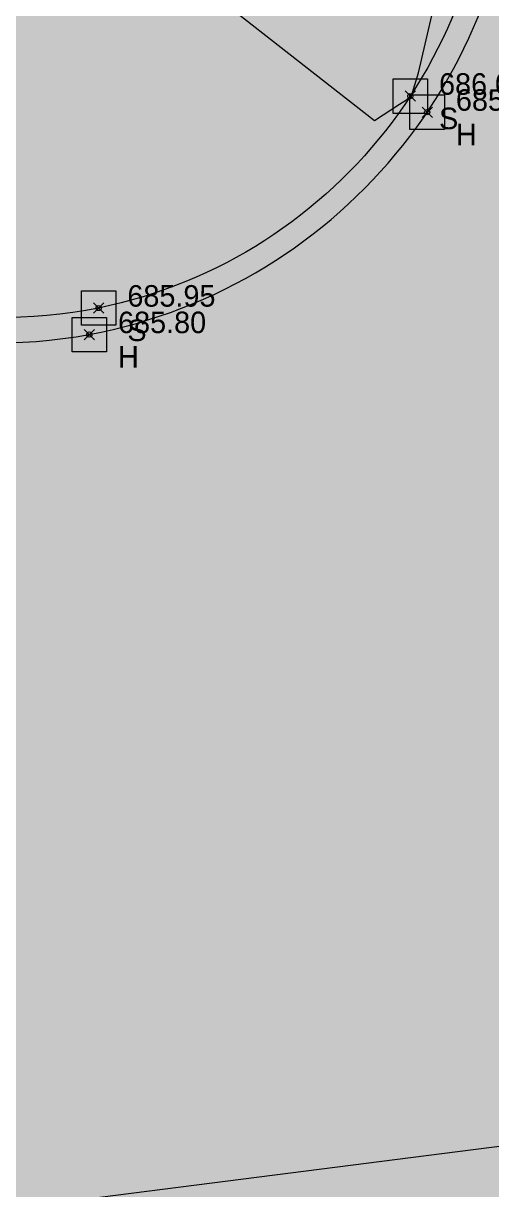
# Model space of a CAD drawing. Extents: x 350769 to 354978, y 6304672 to 6307963.
# Drawn here: x 352719.99 to 352722.71, y 6306043.65 to 6306050.43 of the extents above; entities that cross this region are included whole.
import ezdxf

# ---------------------------------------------------------------- set-up
doc = ezdxf.new("R2010")
doc.units = 0
doc.header["$PDMODE"] = 35
doc.header["$PDSIZE"] = 0.03
for name, pattern in [('CONTINUOS', [0]), ('DASHED', [19.049999999999997, 12.7, -6.35]), ('HIDDEN', [9.524999999999999, 6.35, -3.175])]:
    doc.linetypes.add(name, pattern=pattern)
doc.layers.get('0').update_dxf_attribs({"linetype": 'CONTINUOUS'})
doc.layers.add('0_ASD_TOPOGRAFIA_ELEMENTOS', color=7, linetype='CONTINUOS', lineweight=5, true_color=0xbdbdbd)
for name, color, linetype in [('1-PAVIMENTO', 161, 'CONTINUOUS'), ('1-SOLERA', 212, 'CONTINUOUS'), ('2-ACHURADO PAVIMENTO HORMIGON 3', 8, 'CONTINUOUS'), ('C-TINN', 5, 'CONTINUOUS'), ('C-TOPO-MINR', 8, 'CONTINUOUS'), ('LE_proyección abajo', 4, 'HIDDEN'), ('Lot_ET1_ 8-DEM EXT DEMARCACION CICLOVIA', 210, 'CONTINUOUS'), ('V-NODE-TEXT DIC 2012', 31, 'CONTINUOUS')]:
    doc.layers.add(name, color=color, linetype=linetype)

# ---------------------------------------------------------------- blocks, each defined once
blk = doc.blocks.new('A$C66036E5C')
at = {"layer": 'LE_proyección abajo', "color": 210, "linetype": 'DASHED', "ltscale": 20}
blk.add_arc((482.7584485073039, 724.5894825345222), 31.90839099002005, 209.6640954582874, 163.5204834558228, dxfattribs=at)
blk = doc.blocks.new('TOPOGRAFIA')
at = {"layer": '1-PAVIMENTO', "color": 9, "lineweight": 0, "true_color": 0xbdbdbd, "flags": 128}
for points in [[(390720.372, 6303048.621, 0.3718974711056575), (390722.851, 6303051.741)], [(390716.819, 6303051.245, 0.4309793052598103), (390720.372, 6303048.621)]]:
    blk.add_lwpolyline(points, format="xyb", dxfattribs=at)
blk.add_lwpolyline([(390723.964, 6303044.06), (390717.916, 6303043.287)], dxfattribs=at)
at = {"layer": '1-SOLERA', "color": 9, "lineweight": 0, "true_color": 0xbdbdbd, "flags": 128}
blk.add_lwpolyline([(390718.973, 6303078.487000001), (390720.3920000001, 6303068.324), (390721.67, 6303059.005), (390722.691, 6303051.792, -0.3782926412540283), (390720.426, 6303048.775, -0.4384436021465208), (390716.97, 6303051.312999999), (390716.039, 6303058.137999999), (390714.835, 6303066.794), (390713.291, 6303077.545)], format="xyb", dxfattribs=at)
at = {"layer": 'C-TINN', "color": 9, "linetype": 'Continuous', "lineweight": 0, "true_color": 0xbdbdbd}
for points, elevation in [([(390722.135, 6303049.906), (390722.135, 6303050.106), (390722.335, 6303050.106), (390722.335, 6303049.906), (390722.135, 6303049.906)], 686.007), ([(390722.233, 6303049.813), (390722.233, 6303050.012999999), (390722.433, 6303050.012999999), (390722.433, 6303049.813), (390722.233, 6303049.813)], 685.855), ([(390720.326, 6303048.675000001), (390720.326, 6303048.875), (390720.526, 6303048.875), (390720.526, 6303048.675000001), (390720.326, 6303048.675000001)], 685.946), ([(390720.272, 6303048.521000001), (390720.272, 6303048.721), (390720.472, 6303048.721), (390720.472, 6303048.521000001), (390720.272, 6303048.521000001)], 685.801)]:
    blk.add_lwpolyline(points, dxfattribs=dict(at, elevation=elevation))
for p in [(390722.235, 6303050.006, 686.007), (390722.333, 6303049.913, 685.855), (390720.426, 6303048.775, 685.946), (390720.372, 6303048.621, 685.801)]:
    blk.add_point(p, dxfattribs=at)
at = {"layer": 'C-TOPO-MINR', "color": 9, "linetype": 'Continuous', "lineweight": 0, "true_color": 0xbdbdbd, "elevation": 686}
blk.add_lwpolyline([(390720.686372093, 6303050.916162791), (390722.0274098361, 6303049.864737705), (390722.1716941748, 6303049.958936893), (390722.2395131579, 6303050.001717106), (390722.2834494382, 6303050.142460674), (390722.4123333333, 6303050.700555556)], dxfattribs=at)
at = {"layer": 'V-NODE-TEXT DIC 2012', "color": 9, "lineweight": 0, "true_color": 0xbdbdbd}
for p in [(390722.235, 6303050.006), (390722.333, 6303049.913), (390720.426, 6303048.775), (390720.372, 6303048.621)]:
    blk.add_point(p, dxfattribs=at)
for s, p in [('686.01', (390722.4017893219, 6303050.014210678)), ('685.86', (390722.4997893219, 6303049.921210677)), ('S', (390722.4017893219, 6303049.814210678)), ('H', (390722.4997893219, 6303049.721210678)), ('685.95', (390720.5927893218, 6303048.783210678)), ('685.80', (390720.5387893218, 6303048.629210678)), ('S', (390720.5927893218, 6303048.583210679)), ('H', (390720.5387893218, 6303048.429210679))]:
    blk.add_text(s, height=0.125, dxfattribs=at).set_placement(p)

msp = doc.modelspace()

# ---------------------------------------------------------------- hatches: boundary and pattern name
at = {"layer": '2-ACHURADO PAVIMENTO HORMIGON 3'}
h = msp.add_hatch(dxfattribs=at)
h.set_pattern_fill('ANSI31', color=256, scale=0.2)
h.set_pattern_definition([(45, (-167.0934497607523, -618.2674995297566), (-0.4490128060534577, 0.4490128060534577), [])])
edge = h.paths.add_edge_path()
edge.add_arc((352725.8014872428, 6306039.460211772), 31.90839103029276, 112.8989570751179, 124.7660204018303)
edge.add_line((352707.6064777434, 6306065.672557097), (352708.5708500112, 6306058.933516975))
edge.add_line((352708.5708500112, 6306058.933516975), (352709.561383064, 6306059.070791414))
edge.add_line((352709.561383064, 6306059.070791414), (352710.110900268, 6306055.105632856))
edge.add_line((352710.110900268, 6306055.105632856), (352710.6368215142, 6306051.132847753))
edge.add_line((352710.6368215142, 6306051.132847753), (352711.1290201565, 6306047.154237834))
edge.add_line((352711.1290201565, 6306047.154237834), (352711.5882846831, 6306043.173039287))
edge.add_line((352711.5882846831, 6306043.173039287), (352712.0293023196, 6306039.193430718))
edge.add_line((352712.0293023196, 6306039.193430718), (352712.4698263224, 6306035.218276583))
edge.add_line((352712.4698263224, 6306035.218276583), (352712.9276335164, 6306031.249711096))
edge.add_line((352712.9276335164, 6306031.249711096), (352713.4177738185, 6306027.287739489))
edge.add_line((352713.4177738185, 6306027.287739489), (352713.9417759222, 6306023.329451476))
edge.add_line((352713.9417759222, 6306023.329451476), (352714.4903149946, 6306019.371350899))
edge.add_line((352714.4903149946, 6306019.371350899), (352715.9331204444, 6306009.116171985))
edge.add_arc((352725.8014872195, 6306039.460211798), 31.90839098047501, 251.9846463508997, 263.1178524608985)
edge.add_line((352721.9779843243, 6306007.781729502), (352713.3857031197, 6306068.853981907))
at = {"layer": 'Lot_ET1_ 8-DEM EXT DEMARCACION CICLOVIA'}
h = msp.add_hatch(dxfattribs=at)
h.set_pattern_fill('SWAMP', color=210, scale=0.03, style=0)
h.set_pattern_definition([(0, (-200, 0), (0.3809999999999999, 0.6599113570859999), [0.09524999999999999, -0.6667500000000001]), (90, (-199.9523749999935, 0), (-0.3809999999999999, 0.6599113570859999), [0.04762499999999999, -1.272197714172]), (90, (-199.940468750021, 0), (-0.3809999999999999, 0.6599113570859999), [0.0381, -1.281722714172]), (90, (-199.9642812500242, 0), (-0.3809999999999999, 0.6599113570859999), [0.0381, -1.281722714172]), (59.99999999999999, (-199.9285624999902, 0), (-0.3809999994823399, 0.6599113573848712), [0.03048, -0.73152]), (120, (-199.9761874999967, 0), (-0.7619999994823399, 2.988713276863564e-10), [0.03047999999999998, -0.7315199999999993])])
edge = h.paths.add_edge_path()
edge.add_arc((352725.8014872356, 6306039.46021151), 31.90839069297927, 269.5640106927947, 275.7639908616658)
edge.add_line((352729.0060793511, 6306007.713148874), (352728.6430277579, 6306010.293648512))
edge.add_line((352728.6430277579, 6306010.293648512), (352728.5988017173, 6306010.287426338))
edge.add_line((352728.5988017173, 6306010.287426338), (352726.3555432232, 6306026.279049024))
edge.add_line((352726.3555432232, 6306026.279049024), (352727.3486120978, 6306026.415956155))
edge.add_line((352727.3486120978, 6306026.415956155), (352724.2116557385, 6306049.170167238))
edge.add_line((352724.2116557385, 6306049.170167238), (352723.200304166, 6306049.026280492))
edge.add_line((352723.200304166, 6306049.026280492), (352722.8188017157, 6306051.890426338))
edge.add_line((352722.8188017157, 6306051.890426338), (352720.1180440451, 6306070.858362854))
edge.add_arc((352725.8014871185, 6306039.460212306), 31.90839048002229, 100.2601292720875, 104.1373282701667)
edge.add_line((352718.0079638028, 6306070.402196363), (352717.9900181508, 6306068.941833168))
edge.add_line((352717.9900181508, 6306068.941833168), (352717.988363673, 6306066.921346528))
edge.add_line((352717.988363673, 6306066.921346528), (352718.0234373109, 6306064.906099683))
edge.add_line((352718.0234373109, 6306064.906099683), (352718.1039013574, 6306062.897328431))
edge.add_line((352718.1039013574, 6306062.897328431), (352718.2325277468, 6306060.895428231))
edge.add_line((352718.2325277468, 6306060.895428231), (352718.4082770012, 6306058.900250785))
edge.add_line((352718.4082770012, 6306058.900250785), (352718.6235263068, 6306056.910708589))
edge.add_line((352718.6235263068, 6306056.910708589), (352718.8720388124, 6306054.925911869))
edge.add_line((352718.8720388124, 6306054.925911869), (352719.1444592424, 6306052.944525957))
edge.add_line((352719.1444592424, 6306052.944525957), (352719.6857866637, 6306049.143346485))
edge.add_line((352719.6857866637, 6306049.143346485), (352719.8480076518, 6306047.994271455))
edge.add_arc((352719.3095770392, 6306047.918258362), 0.543769726013721, -175.17244161134477, 8.0356438676597, ccw=False)
edge.add_arc((352496.5588294664, 6306029.105455462), 223.0000002547266, 2.896598571046411, 4.8275585131498815, ccw=False)
edge.add_arc((352935.9966674794, 6306051.340261415), 216.9999998285537, 182.896598571415, 184.9119258026505)
edge.add_arc((352720.88214411, 6306032.853336519), 1.092555407207889, 8.035643868441525, 184.9119257359704, ccw=False)
edge.add_line((352721.9639720403, 6306033.00606388), (352725.260898095, 6306009.652640568))
edge.add_line((352725.260898095, 6306009.652640568), (352725.5586843099, 6306007.55274462))
h = msp.add_hatch(dxfattribs=at)
h.set_pattern_fill('SWAMP', color=210, scale=0.03, style=0)
h.set_pattern_definition([(0, (0, 0), (0.3809999999999999, 0.6599113570859999), [0.09524999999999999, -0.6667500000000001]), (90, (0.04762500000651926, 0), (-0.3809999999999999, 0.6599113570859999), [0.04762499999999999, -1.272197714172]), (90, (0.05953124997904524, 0), (-0.3809999999999999, 0.6599113570859999), [0.0381, -1.281722714172]), (90, (0.03571874997578561, 0), (-0.3809999999999999, 0.6599113570859999), [0.0381, -1.281722714172]), (59.99999999999999, (0.07143750000977889, 0), (-0.3809999994823399, 0.6599113573848712), [0.03048, -0.73152]), (120, (0.02381250000325963, 0), (-0.7619999994823399, 2.988713276863564e-10), [0.03047999999999998, -0.7315199999999994])])
edge = h.paths.add_edge_path()
edge.add_arc((352725.8014871066, 6306039.460212135), 31.90839064269531, 107.8421133090698, 112.8989571036893)
edge.add_line((352713.3857031197, 6306068.853981907), (352721.9779843242, 6306007.781729502))
edge.add_arc((352725.8014871494, 6306039.460211182), 31.9083903609411, 263.1178524531685, 264.96825871763)
edge.add_line((352723.0028784557, 6306007.674787403), (352721.1129291894, 6306021.108176731))
edge.add_arc((352935.9966677501, 6306051.340261434), 217.0000000998474, 182.8965985719763, 188.0084047607279, ccw=False)
edge.add_arc((352496.5588297481, 6306029.105455484), 222.9999999723079, 2.896598569926254, 8.008404804046092)
edge.add_line((352717.384054015, 6306060.173450513), (352716.0249140782, 6306069.833951009))

# ---------------------------------------------------------------- block references
msp.add_blockref('A$C66036E5C', (352243.0430387156, 6305314.870729272))

# ---------------------------------------------------------------- next in the draw order: block references
at = {"layer": '0_ASD_TOPOGRAFIA_ELEMENTOS', "color": 30, "true_color": 0xf26507}
msp.add_blockref('TOPOGRAFIA', (-38000, 3000), dxfattribs=at)

doc.saveas('drawing.dxf')
